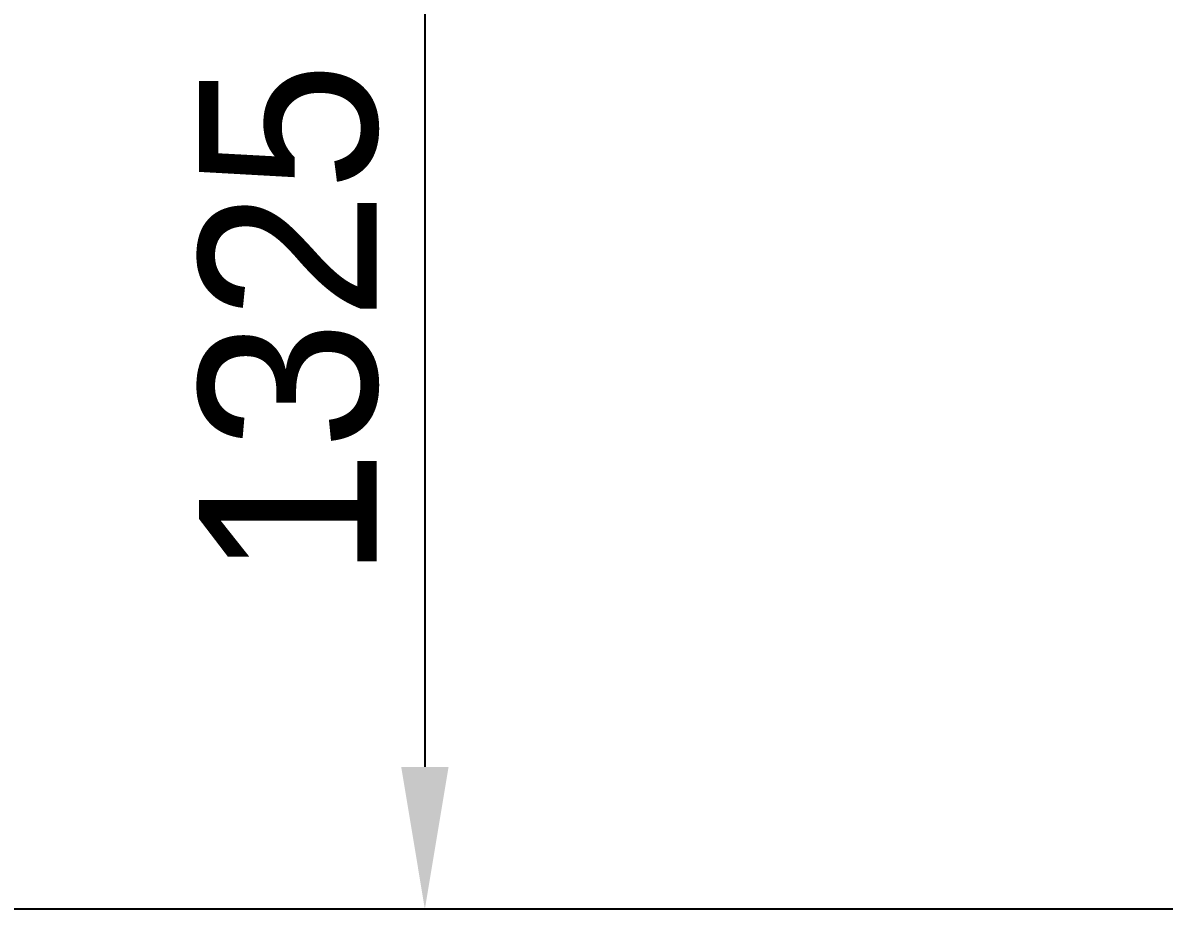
# Model space of a CAD drawing. Header units: inches. Extents: x 0 to 77285, y -118 to 40065.
# Drawn here: x 10847 to 12131, y 15371 to 16368 of the extents above; entities that cross this region are included whole.
import ezdxf

# ---------------------------------------------------------------- set-up
doc = ezdxf.new("R2010")
doc.units = ezdxf.units.IN
doc.header["$LTSCALE"] = 5
doc.header["$MEASUREMENT"] = 0
doc.styles.add('SCI', font='')
doc.styles.get('SCI').set_extended_font_data('Gulim')
doc.dimstyles.new('SCH', dxfattribs={"dimtxt": 2.5, "dimasz": 2, "dimexe": 1.25, "dimexo": 0.625, "dimtad": 1, "dimdec": 8, "dimtxsty": 'SCI', "dimcen": 2.5, "dimclrd": 4, "dimclre": 4, "dimclrt": 7, "dimadec": 8, "dimazin": 2, "dimtfac": 1, "dimtdec": 8, "dimtmove": 0, "dimatfit": 3, "dimfxl": 1, "dimarcsym": 0})

# ---------------------------------------------------------------- blocks, each defined once
blk = doc.blocks.new('*D390')
at = {"color": 4, "lineweight": -2, "transparency": 16777216}
for p, q in [((12922.7, 16695.6), (11199.3, 16695.6)), ((11299.3, 16535.6), (11299.3, 15530.6)), ((12910.6, 15370.6), (11199.3, 15370.6))]:
    blk.add_line(p, q, dxfattribs=at)
at = {"color": 4, "transparency": 16777216}
for points in [[(11272.7, 16535.6), (11326, 16535.6), (11299.3, 16695.6)], [(11272.7, 15530.6), (11326, 15530.6), (11299.3, 15370.6)]]:
    blk.add_solid(points, dxfattribs=at)
at = {"layer": 'Defpoints', "color": 0, "transparency": 16777216}
for p in [(12972.7, 16695.6), (11299.3, 15370.6), (12960.6, 15370.6)]:
    blk.add_point(p, dxfattribs=at)
at = {"color": 7, "transparency": 16777216, "insert": (11146.5, 16033.1), "char_height": 200, "attachment_point": 5, "rotation": 90, "style": 'SCI'}
blk.add_mtext('1325', dxfattribs=at)
blk = doc.blocks.new('*D395')
at = {"color": 4, "lineweight": -2, "transparency": 16777216}
for p, q in [((12910.1, 22980.6), (10205.4, 22980.6)), ((10305.4, 22820.6), (10305.4, 15530.6)), ((12910.6, 15370.6), (10205.4, 15370.6))]:
    blk.add_line(p, q, dxfattribs=at)
at = {"color": 4, "transparency": 16777216}
for points in [[(10278.7, 22820.6), (10332, 22820.6), (10305.4, 22980.6)], [(10278.7, 15530.6), (10332, 15530.6), (10305.4, 15370.6)]]:
    blk.add_solid(points, dxfattribs=at)
at = {"layer": 'Defpoints', "color": 0, "transparency": 16777216}
for p in [(12960.1, 22980.6), (10305.4, 15370.6), (12960.6, 15370.6)]:
    blk.add_point(p, dxfattribs=at)
at = {"color": 7, "transparency": 16777216, "insert": (10152.6, 19175.6), "char_height": 200, "attachment_point": 5, "rotation": 90, "style": 'SCI'}
blk.add_mtext('7610', dxfattribs=at)
blk = doc.blocks.new('*D419')
at = {"color": 4, "lineweight": -2, "transparency": 16777216}
for p, q in [((12901.3, 26433.1), (8765.3, 26433.1)), ((8865.3, 26273.1), (8865.3, 15530.6)), ((12910.6, 15370.6), (8765.3, 15370.6))]:
    blk.add_line(p, q, dxfattribs=at)
at = {"color": 4, "transparency": 16777216}
for points in [[(8838.6, 26273.1), (8891.9, 26273.1), (8865.3, 26433.1)], [(8838.6, 15530.6), (8891.9, 15530.6), (8865.3, 15370.6)]]:
    blk.add_solid(points, dxfattribs=at)
at = {"layer": 'Defpoints', "color": 0, "transparency": 16777216}
for p in [(12951.3, 26433.1), (8865.3, 15370.6), (12960.6, 15370.6)]:
    blk.add_point(p, dxfattribs=at)
at = {"color": 7, "transparency": 16777216, "insert": (8700.2, 20901.8), "char_height": 200, "attachment_point": 5, "rotation": 90, "style": 'SCI'}
blk.add_mtext('11062,5', dxfattribs=at)

msp = doc.modelspace()

# ---------------------------------------------------------------- dimensions: what is measured, and where the dimension line sits
for base, p1, picture, middle in [((8865.2812807637, 15370.550476295), (12951.3292728223, 26433.0504762968), '*D419', (8700.2346762364, 20901.8004762959)), ((10305.3608523181, 15370.550476295), (12960.1497808979, 22980.550476295), '*D395', (10152.5645806803, 19175.550476295)), ((11299.3415557895, 15370.550476295), (12972.6615604257, 16695.5504762947), '*D390', (11146.5452841517, 16033.0504762948))]:
    dim = msp.add_linear_dim(base=base, p1=p1, p2=(12960.649780898, 15370.550476295), angle=90, dimstyle='SCH', override={"dimscale": 80})
    dim.commit()
    dim.dimension.update_dxf_attribs({"geometry": picture, "text_midpoint": middle})

doc.saveas('drawing.dxf')
